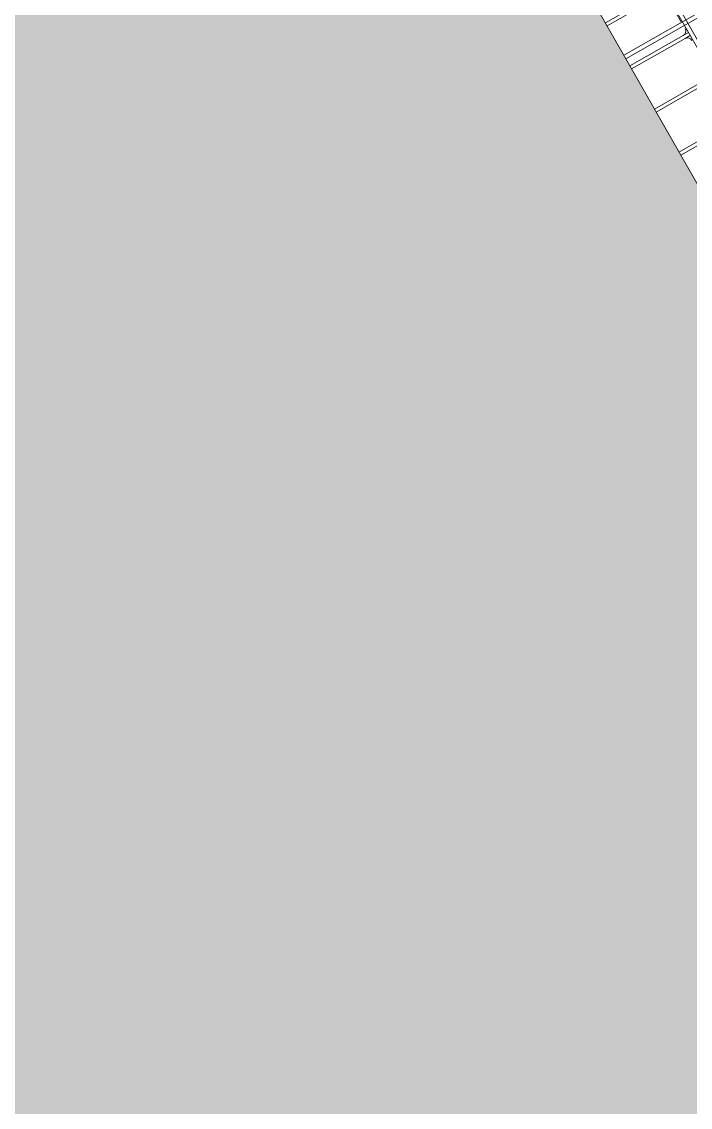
# Model space of a CAD drawing. Header units: millimetres. Extents: x -861324 to 439029, y -308065 to 694685.
# Drawn here: x -151239 to -144491, y 54599 to 65552 of the extents above; entities that cross this region are included whole.
import ezdxf

# ---------------------------------------------------------------- set-up
doc = ezdxf.new("R2010")
doc.units = ezdxf.units.MM
for name, color, linetype, lineweight in [('A-DETL-GENF', 92, 'Continuous', 9), ('A-DETL-THIN', 151, 'Continuous', 9), ('A-GENM', 13, 'Continuous', 9), ('S-BEAM', 12, 'Continuous', 9)]:
    doc.layers.add(name, color=color, linetype=linetype, lineweight=lineweight)

# ---------------------------------------------------------------- blocks, each defined once
blk = doc.blocks.new('Dải phao đi lại kèm đỡ invester - DẢI PHAO ĐI LẠI-15551-BỐ TRÍ BÈ PIN HỒ BẢN MÒNG')
at = {"layer": 'A-GENM', "color": 7}
for p, q in [((11600, 670), (11308, 670)), ((11723, 681), (11723, 620)), ((11758, 620), (11758, 681)), ((11223, 0), (11223, 620)), ((11258, 620), (11258, 0)), ((11723, 0), (11723, 620)), ((11758, 620), (11758, 0)), ((12223, 0), (12223, 620)), ((12258, 620), (12258, 0)), ((12723, 0), (12723, 620)), ((12758, 620), (12758, 0))]:
    blk.add_line(p, q, dxfattribs=at)
at = {"layer": 'A-GENM', "color": 9}
for p, q in [((11723, 681), (11723, 620)), ((11758, 620), (11758, 681))]:
    blk.add_line(p, q, dxfattribs=at)
at = {"layer": 'A-GENM', "color": 7}
for centre, start, end in [((11673, 620), 360, 90), ((11673, 620), 30, 90), ((11808, 620), 90, 180), ((11808, 620), 120, 180)]:
    blk.add_arc(centre, 50, start, end, dxfattribs=at)
blk = doc.blocks.new('Dầm C52 - Dầm C52-18760-BỐ TRÍ BÈ PIN HỒ BẢN MÒNG')
at = {"layer": 'S-BEAM', "color": 7}
for p, q in [((-74474.317946, 20), (74474.317946, 20)), ((74474.317946, -20), (-74474.317946, -20))]:
    blk.add_line(p, q, dxfattribs=at)
blk = doc.blocks.new('Dầm C52 - Hộp 40x60-V137-BỐ TRÍ BÈ PIN HỒ BẢN MÒNG')
at = {"layer": 'S-BEAM', "color": 7}
for p, q in [((-37711, 20), (-36399, 20)), ((-36399, -20), (-37711, -20))]:
    blk.add_line(p, q, dxfattribs=at)
blk = doc.blocks.new('HOBANMONG_BEPIN 5_rvt-1-BỐ TRÍ BÈ PIN HỒ BẢN MÒNG')
at = {"layer": 'A-GENM', "lineweight": 9, "rotation": 299.6620124026263}
blk.add_blockref('Dải phao đi lại kèm đỡ invester - DẢI PHAO ĐI LẠI-15551-BỐ TRÍ BÈ PIN HỒ BẢN MÒNG', (-150902, 75292), dxfattribs=at)
at = {"layer": 'S-BEAM', "lineweight": 9}
for name, p, rotation in [('Dầm C52 - Dầm C52-18760-BỐ TRÍ BÈ PIN HỒ BẢN MÒNG', (-113659, 11314), 119.6620124026264), ('Dầm C52 - Hộp 40x60-V137-BỐ TRÍ BÈ PIN HỒ BẢN MÒNG', (-176781, 47182), 209.6620124026261)]:
    blk.add_blockref(name, p, dxfattribs=dict(at, rotation=rotation))

msp = doc.modelspace()

# ---------------------------------------------------------------- hatches: boundary and pattern name
at = {"layer": 'A-DETL-GENF'}
msp.add_hatch(color=8, dxfattribs=at).paths.add_polyline_path([(-173162, -107703), (-77660, -53314), (-150902, 75292), (-214161, 39265), (-192387, 1031), (-224629, -17331), (-174040, -106161)])

# ---------------------------------------------------------------- linework, layer by layer
at = {"layer": 'A-DETL-THIN'}
msp.add_line((-77660, -53314), (-150902, 75292), dxfattribs=at)

# ---------------------------------------------------------------- block references
at = {"lineweight": 5}
msp.add_blockref('HOBANMONG_BEPIN 5_rvt-1-BỐ TRÍ BÈ PIN HỒ BẢN MÒNG', (0, 0), dxfattribs=at)

doc.saveas('drawing.dxf')
